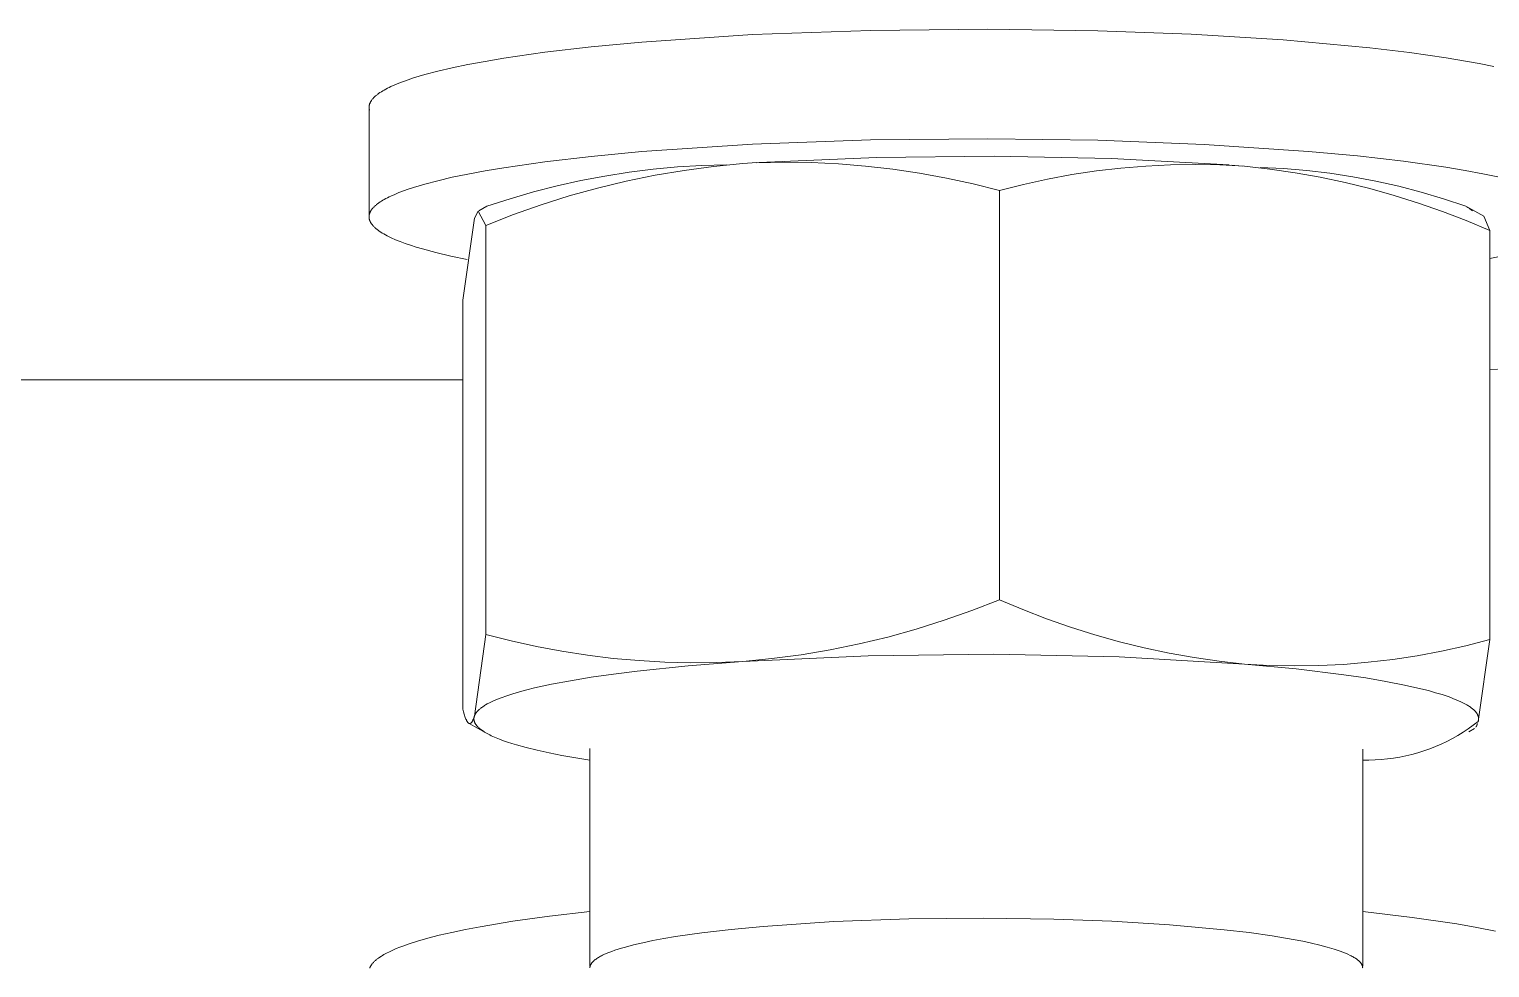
# Model space of a CAD drawing. Header units: millimetres. Extents: x -67 to 4862, y -244 to 3199.
# Drawn here: x 293.46 to 309.33, y 2667.24 to 2677.45 of the extents above; entities that cross this region are included whole.
import ezdxf

# ---------------------------------------------------------------- set-up
doc = ezdxf.new("R2010")
doc.units = ezdxf.units.MM
doc.layers.add('ZANO_R', color=7, linetype='Continuous', lineweight=0)

msp = doc.modelspace()

# ---------------------------------------------------------------- linework, layer by layer
at = {"layer": 'ZANO_R'}
for p, q in [((300.116, 2677.306), (301.322, 2677.387)), ((301.322, 2677.387), (302.602, 2677.434)), ((302.602, 2677.434), (303.877, 2677.446)), ((303.877, 2677.446), (305.075, 2677.429)), ((305.075, 2677.429), (306.087, 2677.392)), ((306.087, 2677.392), (307.088, 2677.33)), ((299.064, 2677.195), (299.566, 2677.254)), ((299.566, 2677.254), (300.116, 2677.306)), ((307.088, 2677.33), (308.03, 2677.244)), ((308.03, 2677.244), (308.462, 2677.192)), ((298.056, 2677.026), (298.227, 2677.061)), ((298.227, 2677.061), (298.414, 2677.096)), ((298.414, 2677.096), (298.616, 2677.13)), ((298.616, 2677.13), (299.064, 2677.195)), ((308.462, 2677.192), (308.859, 2677.135)), ((308.859, 2677.135), (309.217, 2677.073)), ((309.217, 2677.073), (309.379, 2677.041)), ((297.579, 2676.897), (297.635, 2676.916)), ((297.635, 2676.916), (297.696, 2676.934)), ((297.696, 2676.934), (297.76, 2676.953)), ((297.76, 2676.953), (297.9, 2676.989)), ((297.9, 2676.989), (298.056, 2677.026)), ((297.242, 2676.736), (297.249, 2676.741)), ((297.249, 2676.741), (297.256, 2676.746)), ((297.256, 2676.746), (297.271, 2676.757)), ((297.271, 2676.757), (297.287, 2676.767)), ((297.287, 2676.767), (297.302, 2676.776)), ((297.302, 2676.776), (297.317, 2676.785)), ((297.317, 2676.785), (297.334, 2676.795)), ((297.334, 2676.795), (297.352, 2676.804)), ((297.352, 2676.804), (297.37, 2676.813)), ((297.37, 2676.813), (297.39, 2676.822)), ((297.39, 2676.822), (297.432, 2676.841)), ((297.432, 2676.841), (297.477, 2676.86)), ((297.477, 2676.86), (297.526, 2676.878)), ((297.526, 2676.878), (297.579, 2676.897)), ((297.153, 2676.61), (297.154, 2676.613)), ((297.153, 2676.608), (297.153, 2676.61)), ((297.153, 2676.605), (297.153, 2676.608)), ((297.153, 2676.602), (297.153, 2676.605)), ((297.153, 2676.599), (297.153, 2676.602)), ((297.153, 2676.596), (297.153, 2676.599)), ((297.153, 2675.423), (297.153, 2676.596)), ((297.157, 2676.567), (297.153, 2676.588)), ((297.154, 2676.616), (297.155, 2676.619)), ((297.154, 2676.613), (297.154, 2676.616)), ((297.155, 2676.621), (297.156, 2676.624)), ((297.155, 2676.619), (297.155, 2676.621)), ((297.156, 2676.624), (297.157, 2676.627)), ((297.157, 2676.627), (297.158, 2676.63)), ((297.158, 2676.632), (297.159, 2676.635)), ((297.158, 2676.63), (297.158, 2676.632)), ((297.159, 2676.635), (297.16, 2676.638)), ((297.16, 2676.638), (297.161, 2676.64)), ((297.161, 2676.64), (297.163, 2676.643)), ((297.163, 2676.643), (297.164, 2676.646)), ((297.164, 2676.646), (297.165, 2676.649)), ((297.165, 2676.649), (297.166, 2676.651)), ((297.166, 2676.651), (297.168, 2676.654)), ((297.168, 2676.654), (297.169, 2676.657)), ((297.169, 2676.657), (297.171, 2676.659)), ((297.171, 2676.659), (297.172, 2676.662)), ((297.172, 2676.662), (297.174, 2676.665)), ((297.174, 2676.665), (297.176, 2676.668)), ((297.176, 2676.668), (297.179, 2676.673)), ((297.179, 2676.673), (297.183, 2676.678)), ((297.183, 2676.678), (297.187, 2676.684)), ((297.187, 2676.684), (297.192, 2676.689)), ((297.192, 2676.689), (297.196, 2676.694)), ((297.196, 2676.694), (297.201, 2676.7)), ((297.201, 2676.7), (297.206, 2676.705)), ((297.206, 2676.705), (297.212, 2676.71)), ((297.212, 2676.71), (297.217, 2676.715)), ((297.217, 2676.715), (297.223, 2676.721)), ((297.223, 2676.721), (297.229, 2676.726)), ((297.229, 2676.726), (297.236, 2676.731)), ((297.236, 2676.731), (297.242, 2676.736)), ((299.566, 2676.064), (300.116, 2676.116)), ((300.116, 2676.116), (301.322, 2676.197)), ((301.322, 2676.197), (302.602, 2676.244)), ((302.602, 2676.244), (303.877, 2676.256)), ((303.877, 2676.256), (305.075, 2676.239)), ((305.075, 2676.239), (306.23, 2676.194)), ((306.23, 2676.194), (307.363, 2676.118)), ((307.363, 2676.118), (307.897, 2676.068)), ((298.616, 2675.94), (299.064, 2676.005)), ((299.064, 2676.005), (299.566, 2676.064)), ((300.506, 2675.949), (300.241, 2675.924)), ((300.77, 2675.965), (300.506, 2675.949)), ((300.578, 2675.911), (300.895, 2675.954)), ((301.035, 2675.973), (300.77, 2675.965)), ((300.895, 2675.954), (301.214, 2675.986)), ((301.366, 2675.996), (301.214, 2675.986)), ((301.367, 2675.994), (301.663, 2676)), ((302.668, 2676.052), (301.391, 2675.997)), ((301.663, 2676), (301.959, 2675.996)), ((301.959, 2675.996), (302.254, 2675.982)), ((302.254, 2675.982), (302.55, 2675.958)), ((302.55, 2675.958), (302.844, 2675.924)), ((303.946, 2676.066), (302.668, 2676.052)), ((305.224, 2676.039), (303.946, 2676.066)), ((306.501, 2675.971), (305.224, 2676.039)), ((305.325, 2675.937), (305.594, 2675.959)), ((305.594, 2675.959), (305.862, 2675.973)), ((305.862, 2675.973), (306.131, 2675.977)), ((306.131, 2675.977), (306.4, 2675.972)), ((306.4, 2675.972), (306.669, 2675.958)), ((306.647, 2675.959), (306.523, 2675.969)), ((306.669, 2675.958), (306.944, 2675.926)), ((307.897, 2676.068), (308.398, 2676.01)), ((308.398, 2676.01), (308.855, 2675.946)), ((297.76, 2675.763), (297.9, 2675.799)), ((297.9, 2675.799), (298.056, 2675.836)), ((298.056, 2675.836), (298.227, 2675.871)), ((298.227, 2675.871), (298.414, 2675.906)), ((298.414, 2675.906), (298.616, 2675.94)), ((299.456, 2675.8), (299.197, 2675.743)), ((299.716, 2675.85), (299.456, 2675.8)), ((299.637, 2675.718), (299.948, 2675.793)), ((299.978, 2675.891), (299.716, 2675.85)), ((299.948, 2675.793), (300.262, 2675.858)), ((300.241, 2675.924), (299.978, 2675.891)), ((300.262, 2675.858), (300.578, 2675.911)), ((302.844, 2675.924), (303.137, 2675.88)), ((303.137, 2675.88), (303.428, 2675.827)), ((303.428, 2675.827), (303.717, 2675.764)), ((304.265, 2675.758), (304.528, 2675.816)), ((304.528, 2675.816), (304.792, 2675.865)), ((304.792, 2675.865), (305.058, 2675.906)), ((305.058, 2675.906), (305.325, 2675.937)), ((307.092, 2675.931), (306.839, 2675.943)), ((306.944, 2675.926), (307.218, 2675.886)), ((307.345, 2675.91), (307.092, 2675.931)), ((307.218, 2675.886), (307.49, 2675.837)), ((307.597, 2675.881), (307.345, 2675.91)), ((307.49, 2675.837), (307.761, 2675.78)), ((307.847, 2675.842), (307.597, 2675.881)), ((308.097, 2675.795), (307.847, 2675.842)), ((308.344, 2675.74), (308.097, 2675.795)), ((308.855, 2675.946), (309.065, 2675.911)), ((309.065, 2675.911), (309.26, 2675.875)), ((309.26, 2675.875), (309.441, 2675.838)), ((297.37, 2675.623), (297.39, 2675.632)), ((297.39, 2675.632), (297.432, 2675.651)), ((297.432, 2675.651), (297.477, 2675.67)), ((297.477, 2675.67), (297.526, 2675.688)), ((297.526, 2675.688), (297.579, 2675.707)), ((297.579, 2675.707), (297.635, 2675.726)), ((297.635, 2675.726), (297.696, 2675.744)), ((297.696, 2675.744), (297.76, 2675.763)), ((298.94, 2675.677), (298.685, 2675.603)), ((299.197, 2675.743), (298.94, 2675.677)), ((299.023, 2675.537), (299.328, 2675.633)), ((299.328, 2675.633), (299.637, 2675.718)), ((303.717, 2675.764), (304.004, 2675.691)), ((304.004, 2675.691), (304.265, 2675.758)), ((304.004, 2675.691), (304.004, 2671.244)), ((307.761, 2675.78), (308.03, 2675.714)), ((308.03, 2675.714), (308.296, 2675.639)), ((308.296, 2675.639), (308.56, 2675.556)), ((308.589, 2675.675), (308.344, 2675.74)), ((308.832, 2675.602), (308.589, 2675.675)), ((297.17, 2675.468), (297.173, 2675.473)), ((297.173, 2675.473), (297.176, 2675.478)), ((297.176, 2675.478), (297.179, 2675.483)), ((297.179, 2675.483), (297.183, 2675.488)), ((297.183, 2675.488), (297.186, 2675.492)), ((297.186, 2675.492), (297.19, 2675.497)), ((297.19, 2675.497), (297.194, 2675.502)), ((297.194, 2675.502), (297.199, 2675.507)), ((297.199, 2675.507), (297.203, 2675.512)), ((297.203, 2675.512), (297.208, 2675.516)), ((297.208, 2675.516), (297.213, 2675.521)), ((297.213, 2675.521), (297.218, 2675.526)), ((297.218, 2675.526), (297.223, 2675.531)), ((297.223, 2675.531), (297.229, 2675.535)), ((297.229, 2675.535), (297.234, 2675.54)), ((297.234, 2675.54), (297.246, 2675.549)), ((297.246, 2675.549), (297.259, 2675.558)), ((297.259, 2675.558), (297.272, 2675.568)), ((297.272, 2675.568), (297.287, 2675.577)), ((297.287, 2675.577), (297.302, 2675.586)), ((297.302, 2675.586), (297.317, 2675.595)), ((297.317, 2675.595), (297.334, 2675.605)), ((297.334, 2675.605), (297.352, 2675.614)), ((297.352, 2675.614), (297.37, 2675.623)), ((298.344, 2675.472), (298.433, 2675.521)), ((298.685, 2675.603), (298.433, 2675.521)), ((298.721, 2675.43), (299.023, 2675.537)), ((308.56, 2675.556), (308.821, 2675.465)), ((309.073, 2675.521), (308.832, 2675.602)), ((309.073, 2675.521), (309.268, 2675.412)), ((309.097, 2675.507), (309.084, 2675.515)), ((309.109, 2675.499), (309.097, 2675.507)), ((309.121, 2675.491), (309.109, 2675.499)), ((309.133, 2675.482), (309.121, 2675.491)), ((309.145, 2675.473), (309.133, 2675.482)), ((297.153, 2675.419), (297.154, 2675.421)), ((297.153, 2675.416), (297.153, 2675.419)), ((297.153, 2675.414), (297.153, 2675.416)), ((297.153, 2675.411), (297.153, 2675.414)), ((297.153, 2675.409), (297.153, 2675.411)), ((297.153, 2675.406), (297.153, 2675.409)), ((297.153, 2675.404), (297.153, 2675.406)), ((297.153, 2675.401), (297.153, 2675.404)), ((297.153, 2675.399), (297.153, 2675.401)), ((297.153, 2675.396), (297.153, 2675.399)), ((297.153, 2675.394), (297.153, 2675.396)), ((297.154, 2675.391), (297.153, 2675.394)), ((297.154, 2675.426), (297.155, 2675.429)), ((297.154, 2675.424), (297.154, 2675.426)), ((297.154, 2675.421), (297.154, 2675.424)), ((297.154, 2675.389), (297.154, 2675.391)), ((297.154, 2675.386), (297.154, 2675.389)), ((297.155, 2675.384), (297.154, 2675.386)), ((297.155, 2675.431), (297.156, 2675.434)), ((297.155, 2675.429), (297.155, 2675.431)), ((297.155, 2675.381), (297.155, 2675.384)), ((297.156, 2675.379), (297.155, 2675.381)), ((297.156, 2675.434), (297.157, 2675.436)), ((297.157, 2675.376), (297.156, 2675.379)), ((297.157, 2675.439), (297.158, 2675.441)), ((297.157, 2675.436), (297.157, 2675.439)), ((297.157, 2675.374), (297.157, 2675.376)), ((297.158, 2675.371), (297.157, 2675.374)), ((297.158, 2675.441), (297.159, 2675.444)), ((297.159, 2675.369), (297.158, 2675.371)), ((297.159, 2675.444), (297.16, 2675.446)), ((297.16, 2675.366), (297.159, 2675.369)), ((297.16, 2675.446), (297.161, 2675.449)), ((297.161, 2675.364), (297.16, 2675.366)), ((297.161, 2675.449), (297.162, 2675.451)), ((297.162, 2675.361), (297.161, 2675.364)), ((297.162, 2675.451), (297.163, 2675.454)), ((297.163, 2675.359), (297.162, 2675.361)), ((297.163, 2675.454), (297.164, 2675.456)), ((297.164, 2675.356), (297.163, 2675.359)), ((297.164, 2675.456), (297.165, 2675.458)), ((297.165, 2675.353), (297.164, 2675.356)), ((297.165, 2675.458), (297.166, 2675.461)), ((297.167, 2675.351), (297.165, 2675.353)), ((297.166, 2675.461), (297.167, 2675.463)), ((297.167, 2675.463), (297.17, 2675.468)), ((297.168, 2675.348), (297.167, 2675.351)), ((297.169, 2675.346), (297.168, 2675.348)), ((297.171, 2675.343), (297.169, 2675.346)), ((297.174, 2675.338), (297.171, 2675.343)), ((297.177, 2675.333), (297.174, 2675.338)), ((297.181, 2675.328), (297.177, 2675.333)), ((297.185, 2675.323), (297.181, 2675.328)), ((297.189, 2675.318), (297.185, 2675.323)), ((297.193, 2675.313), (297.189, 2675.318)), ((297.197, 2675.308), (297.193, 2675.313)), ((298.171, 2674.502), (298.297, 2675.391)), ((298.297, 2675.391), (298.337, 2675.468)), ((298.338, 2675.468), (298.423, 2675.313)), ((298.423, 2675.313), (298.721, 2675.43)), ((298.423, 2670.866), (298.423, 2675.313)), ((308.821, 2675.465), (309.079, 2675.365)), ((309.079, 2675.365), (309.334, 2675.257)), ((309.334, 2675.257), (309.268, 2675.412)), ((297.202, 2675.302), (297.197, 2675.308)), ((297.207, 2675.297), (297.202, 2675.302)), ((297.213, 2675.292), (297.207, 2675.297)), ((297.218, 2675.287), (297.213, 2675.292)), ((297.224, 2675.282), (297.218, 2675.287)), ((297.23, 2675.277), (297.224, 2675.282)), ((297.236, 2675.272), (297.23, 2675.277)), ((297.243, 2675.266), (297.236, 2675.272)), ((297.25, 2675.261), (297.243, 2675.266)), ((297.264, 2675.251), (297.25, 2675.261)), ((297.279, 2675.241), (297.264, 2675.251)), ((297.296, 2675.23), (297.279, 2675.241)), ((297.313, 2675.22), (297.296, 2675.23)), ((297.332, 2675.21), (297.313, 2675.22)), ((297.351, 2675.199), (297.332, 2675.21)), ((297.372, 2675.189), (297.351, 2675.199)), ((297.393, 2675.179), (297.372, 2675.189)), ((297.44, 2675.158), (297.393, 2675.179)), ((297.49, 2675.138), (297.44, 2675.158)), ((309.334, 2670.81), (309.334, 2675.257)), ((297.545, 2675.118), (297.49, 2675.138)), ((297.604, 2675.098), (297.545, 2675.118)), ((297.666, 2675.078), (297.604, 2675.098)), ((297.733, 2675.058), (297.666, 2675.078)), ((297.88, 2675.019), (297.733, 2675.058)), ((298.041, 2674.98), (297.88, 2675.019)), ((298.219, 2674.943), (298.041, 2674.98)), ((309.494, 2674.987), (309.334, 2674.953)), ((298.171, 2670.055), (298.171, 2674.502)), ((310.495, 2673.799), (309.334, 2673.746)), ((298.171, 2673.633), (283.753, 2673.633)), ((304.004, 2671.244), (303.706, 2671.127)), ((304.004, 2671.244), (304.259, 2671.136)), ((303.706, 2671.127), (303.404, 2671.02)), ((304.259, 2671.136), (304.517, 2671.036)), ((304.517, 2671.036), (304.778, 2670.944)), ((303.099, 2670.924), (302.79, 2670.838)), ((303.404, 2671.02), (303.099, 2670.924)), ((304.778, 2670.944), (305.042, 2670.861)), ((298.423, 2670.866), (298.297, 2669.977)), ((298.696, 2670.796), (298.423, 2670.866)), ((298.971, 2670.735), (298.696, 2670.796)), ((299.248, 2670.683), (298.971, 2670.735)), ((302.479, 2670.763), (302.165, 2670.699)), ((302.79, 2670.838), (302.479, 2670.763)), ((305.042, 2670.861), (305.309, 2670.787)), ((305.309, 2670.787), (305.577, 2670.72)), ((305.577, 2670.72), (305.848, 2670.663)), ((308.811, 2670.684), (309.073, 2670.743)), ((309.073, 2670.743), (309.334, 2670.81)), ((309.208, 2669.92), (309.334, 2670.81)), ((299.526, 2670.64), (299.248, 2670.683)), ((299.806, 2670.606), (299.526, 2670.64)), ((300.087, 2670.581), (299.806, 2670.606)), ((300.368, 2670.565), (300.087, 2670.581)), ((300.65, 2670.558), (300.368, 2670.565)), ((301.214, 2670.571), (300.622, 2670.525)), ((300.932, 2670.56), (300.65, 2670.558)), ((301.214, 2670.571), (300.932, 2670.56)), ((302.577, 2670.635), (301.214, 2670.571)), ((301.532, 2670.603), (301.214, 2670.571)), ((301.85, 2670.646), (301.532, 2670.603)), ((302.165, 2670.699), (301.85, 2670.646)), ((303.942, 2670.651), (302.577, 2670.635)), ((305.306, 2670.621), (303.942, 2670.651)), ((306.669, 2670.543), (305.306, 2670.621)), ((305.848, 2670.663), (306.12, 2670.614)), ((306.12, 2670.614), (306.394, 2670.574)), ((306.394, 2670.574), (306.669, 2670.543)), ((307.745, 2670.541), (308.013, 2670.564)), ((308.013, 2670.564), (308.28, 2670.595)), ((308.28, 2670.595), (308.546, 2670.635)), ((308.546, 2670.635), (308.811, 2670.684)), ((299.567, 2670.4), (299.342, 2670.363)), ((299.809, 2670.435), (299.567, 2670.4)), ((300.067, 2670.467), (299.809, 2670.435)), ((300.622, 2670.525), (300.067, 2670.467)), ((307.23, 2670.491), (306.669, 2670.543)), ((306.669, 2670.543), (306.938, 2670.529)), ((306.938, 2670.529), (307.207, 2670.524)), ((307.207, 2670.524), (307.476, 2670.528)), ((307.748, 2670.428), (307.23, 2670.491)), ((307.476, 2670.528), (307.745, 2670.541)), ((307.985, 2670.393), (307.748, 2670.428)), ((308.204, 2670.356), (307.985, 2670.393)), ((298.789, 2670.242), (298.716, 2670.22)), ((298.868, 2670.263), (298.789, 2670.242)), ((298.952, 2670.284), (298.868, 2670.263)), ((299.137, 2670.324), (298.952, 2670.284)), ((299.342, 2670.363), (299.137, 2670.324)), ((308.406, 2670.316), (308.204, 2670.356)), ((308.586, 2670.276), (308.406, 2670.316)), ((308.669, 2670.255), (308.586, 2670.276)), ((308.745, 2670.233), (308.669, 2670.255)), ((308.816, 2670.212), (308.745, 2670.233)), ((298.384, 2670.077), (298.376, 2670.071)), ((298.392, 2670.082), (298.384, 2670.077)), ((298.401, 2670.088), (298.392, 2670.082)), ((298.409, 2670.093), (298.401, 2670.088)), ((298.419, 2670.099), (298.409, 2670.093)), ((298.438, 2670.11), (298.419, 2670.099)), ((298.46, 2670.121), (298.438, 2670.11)), ((298.482, 2670.132), (298.46, 2670.121)), ((298.506, 2670.143), (298.482, 2670.132)), ((298.532, 2670.154), (298.506, 2670.143)), ((298.559, 2670.166), (298.532, 2670.154)), ((298.587, 2670.177), (298.559, 2670.166)), ((298.649, 2670.198), (298.587, 2670.177)), ((298.716, 2670.22), (298.649, 2670.198)), ((308.882, 2670.19), (308.816, 2670.212)), ((308.912, 2670.179), (308.882, 2670.19)), ((308.941, 2670.167), (308.912, 2670.179)), ((308.969, 2670.156), (308.941, 2670.167)), ((308.995, 2670.145), (308.969, 2670.156)), ((309.019, 2670.134), (308.995, 2670.145)), ((309.042, 2670.123), (309.019, 2670.134)), ((309.064, 2670.111), (309.042, 2670.123)), ((309.084, 2670.1), (309.064, 2670.111)), ((309.094, 2670.095), (309.084, 2670.1)), ((309.103, 2670.089), (309.094, 2670.095)), ((309.112, 2670.083), (309.103, 2670.089)), ((309.12, 2670.078), (309.112, 2670.083)), ((309.128, 2670.072), (309.12, 2670.078)), ((298.179, 2670.025), (298.171, 2670.055)), ((298.187, 2669.999), (298.179, 2670.025)), ((298.19, 2669.987), (298.187, 2669.999)), ((298.194, 2669.975), (298.19, 2669.987)), ((298.198, 2669.964), (298.194, 2669.975)), ((298.202, 2669.954), (298.198, 2669.964)), ((298.206, 2669.945), (298.202, 2669.954)), ((298.21, 2669.936), (298.206, 2669.945)), ((298.212, 2669.932), (298.21, 2669.936)), ((298.214, 2669.928), (298.212, 2669.932)), ((298.216, 2669.925), (298.214, 2669.928)), ((298.218, 2669.921), (298.216, 2669.925)), ((298.22, 2669.918), (298.218, 2669.921)), ((298.222, 2669.915), (298.22, 2669.918)), ((298.222, 2669.914), (298.222, 2669.915)), ((298.223, 2669.913), (298.222, 2669.914)), ((298.271, 2669.914), (298.27, 2669.913)), ((298.272, 2669.916), (298.271, 2669.914)), ((298.274, 2669.921), (298.272, 2669.917)), ((298.272, 2669.917), (298.272, 2669.916)), ((298.276, 2669.924), (298.274, 2669.921)), ((298.278, 2669.928), (298.276, 2669.924)), ((298.28, 2669.932), (298.278, 2669.928)), ((298.282, 2669.936), (298.28, 2669.932)), ((298.284, 2669.94), (298.282, 2669.936)), ((298.288, 2669.95), (298.284, 2669.94)), ((298.292, 2669.96), (298.288, 2669.95)), ((298.295, 2669.972), (298.292, 2669.96)), ((298.294, 2669.963), (298.293, 2669.961)), ((298.293, 2669.961), (298.293, 2669.959)), ((298.293, 2669.959), (298.293, 2669.957)), ((298.293, 2669.957), (298.293, 2669.956)), ((298.293, 2669.956), (298.293, 2669.954)), ((298.293, 2669.954), (298.293, 2669.952)), ((298.293, 2669.952), (298.293, 2669.95)), ((298.293, 2669.95), (298.293, 2669.948)), ((298.293, 2669.948), (298.293, 2669.946)), ((298.293, 2669.946), (298.293, 2669.944)), ((298.293, 2669.944), (298.293, 2669.942)), ((298.293, 2669.942), (298.293, 2669.94)), ((298.293, 2669.94), (298.293, 2669.938)), ((298.293, 2669.938), (298.293, 2669.936)), ((298.293, 2669.936), (298.294, 2669.934)), ((298.295, 2669.969), (298.294, 2669.967)), ((298.294, 2669.967), (298.294, 2669.965)), ((298.294, 2669.965), (298.294, 2669.963)), ((298.294, 2669.934), (298.294, 2669.932)), ((298.294, 2669.932), (298.294, 2669.93)), ((298.294, 2669.93), (298.295, 2669.928)), ((298.296, 2669.973), (298.295, 2669.971)), ((298.295, 2669.971), (298.295, 2669.969)), ((298.295, 2669.928), (298.295, 2669.926)), ((298.295, 2669.926), (298.296, 2669.925)), ((298.297, 2669.977), (298.296, 2669.975)), ((298.296, 2669.975), (298.296, 2669.973)), ((298.296, 2669.925), (298.296, 2669.923)), ((298.296, 2669.923), (298.297, 2669.921)), ((298.298, 2669.979), (298.297, 2669.977)), ((298.297, 2669.921), (298.298, 2669.919)), ((298.299, 2669.982), (298.298, 2669.979)), ((298.298, 2669.919), (298.298, 2669.917)), ((298.298, 2669.917), (298.299, 2669.915)), ((298.3, 2669.985), (298.299, 2669.982)), ((298.299, 2669.915), (298.3, 2669.913)), ((298.301, 2669.988), (298.3, 2669.985)), ((298.302, 2669.99), (298.301, 2669.988)), ((298.304, 2669.993), (298.302, 2669.99)), ((298.305, 2669.996), (298.304, 2669.993)), ((298.306, 2669.999), (298.305, 2669.996)), ((298.308, 2670.001), (298.306, 2669.999)), ((298.31, 2670.004), (298.308, 2670.001)), ((298.311, 2670.007), (298.31, 2670.004)), ((298.313, 2670.01), (298.311, 2670.007)), ((298.315, 2670.012), (298.313, 2670.01)), ((298.317, 2670.015), (298.315, 2670.012)), ((298.319, 2670.018), (298.317, 2670.015)), ((298.321, 2670.021), (298.319, 2670.018)), ((298.324, 2670.024), (298.321, 2670.021)), ((298.326, 2670.026), (298.324, 2670.024)), ((298.331, 2670.032), (298.326, 2670.026)), ((298.336, 2670.037), (298.331, 2670.032)), ((298.342, 2670.043), (298.336, 2670.037)), ((298.348, 2670.049), (298.342, 2670.043)), ((298.355, 2670.054), (298.348, 2670.049)), ((298.361, 2670.06), (298.355, 2670.054)), ((298.368, 2670.065), (298.361, 2670.06)), ((298.376, 2670.071), (298.368, 2670.065)), ((309.136, 2670.066), (309.128, 2670.072)), ((309.143, 2670.061), (309.136, 2670.066)), ((309.15, 2670.055), (309.143, 2670.061)), ((309.156, 2670.049), (309.15, 2670.055)), ((309.155, 2669.879), (309.208, 2669.92)), ((309.163, 2670.044), (309.156, 2670.049)), ((309.168, 2670.038), (309.163, 2670.044)), ((309.174, 2670.032), (309.168, 2670.038)), ((309.176, 2670.029), (309.174, 2670.032)), ((309.179, 2670.027), (309.176, 2670.029)), ((309.181, 2670.024), (309.179, 2670.027)), ((309.184, 2670.021), (309.181, 2670.024)), ((309.186, 2670.018), (309.184, 2670.021)), ((309.188, 2670.015), (309.186, 2670.018)), ((309.19, 2670.012), (309.188, 2670.015)), ((309.192, 2670.01), (309.19, 2670.012)), ((309.194, 2670.007), (309.192, 2670.01)), ((309.196, 2670.004), (309.194, 2670.007)), ((309.197, 2670.001), (309.196, 2670.004)), ((309.199, 2669.998), (309.197, 2670.001)), ((309.2, 2669.996), (309.199, 2669.998)), ((309.202, 2669.993), (309.2, 2669.996)), ((309.203, 2669.99), (309.202, 2669.993)), ((309.204, 2669.987), (309.203, 2669.99)), ((309.205, 2669.984), (309.204, 2669.987)), ((309.207, 2669.982), (309.205, 2669.984)), ((309.208, 2669.979), (309.207, 2669.982)), ((309.208, 2669.976), (309.208, 2669.979)), ((309.209, 2669.973), (309.208, 2669.976)), ((309.208, 2669.92), (309.209, 2669.923)), ((309.21, 2669.97), (309.209, 2669.973)), ((309.209, 2669.923), (309.21, 2669.926)), ((309.211, 2669.968), (309.21, 2669.97)), ((309.21, 2669.929), (309.211, 2669.931)), ((309.21, 2669.926), (309.21, 2669.929)), ((309.211, 2669.965), (309.211, 2669.968)), ((309.212, 2669.962), (309.211, 2669.965)), ((309.211, 2669.934), (309.212, 2669.937)), ((309.211, 2669.931), (309.211, 2669.934)), ((309.212, 2669.959), (309.212, 2669.962)), ((309.212, 2669.956), (309.212, 2669.959)), ((309.212, 2669.954), (309.212, 2669.956)), ((309.213, 2669.951), (309.212, 2669.954)), ((309.212, 2669.943), (309.213, 2669.945)), ((309.212, 2669.94), (309.212, 2669.943)), ((309.212, 2669.937), (309.212, 2669.94)), ((309.213, 2669.948), (309.213, 2669.951)), ((309.213, 2669.945), (309.213, 2669.948)), ((298.224, 2669.911), (298.223, 2669.913)), ((298.225, 2669.91), (298.224, 2669.911)), ((298.226, 2669.909), (298.225, 2669.91)), ((298.227, 2669.908), (298.226, 2669.909)), ((298.228, 2669.907), (298.227, 2669.908)), ((298.229, 2669.906), (298.228, 2669.907)), ((298.23, 2669.905), (298.229, 2669.906)), ((298.231, 2669.904), (298.23, 2669.905)), ((298.232, 2669.903), (298.231, 2669.904)), ((298.233, 2669.902), (298.232, 2669.903)), ((298.234, 2669.902), (298.233, 2669.902)), ((298.234, 2669.901), (298.234, 2669.902)), ((298.235, 2669.901), (298.234, 2669.901)), ((298.236, 2669.9), (298.235, 2669.901)), ((298.235, 2669.901), (298.235, 2669.901)), ((298.237, 2669.9), (298.236, 2669.9)), ((298.236, 2669.9), (298.236, 2669.9)), ((298.237, 2669.899), (298.237, 2669.9)), ((298.238, 2669.899), (298.237, 2669.899)), ((298.239, 2669.899), (298.238, 2669.899)), ((298.238, 2669.899), (298.238, 2669.899)), ((298.239, 2669.898), (298.239, 2669.899)), ((298.24, 2669.898), (298.239, 2669.898)), ((298.241, 2669.898), (298.24, 2669.898)), ((298.24, 2669.898), (298.24, 2669.898)), ((298.242, 2669.897), (298.241, 2669.898)), ((298.241, 2669.898), (298.241, 2669.898)), ((298.421, 2669.797), (298.241, 2669.897)), ((298.243, 2669.897), (298.242, 2669.897)), ((298.242, 2669.897), (298.242, 2669.897)), ((298.244, 2669.897), (298.243, 2669.897)), ((298.243, 2669.897), (298.243, 2669.897)), ((298.245, 2669.897), (298.244, 2669.897)), ((298.244, 2669.897), (298.244, 2669.897)), ((298.246, 2669.897), (298.245, 2669.897)), ((298.245, 2669.897), (298.245, 2669.897)), ((298.247, 2669.897), (298.246, 2669.897)), ((298.246, 2669.897), (298.246, 2669.897)), ((298.248, 2669.897), (298.247, 2669.897)), ((298.247, 2669.897), (298.247, 2669.897)), ((298.249, 2669.897), (298.248, 2669.897)), ((298.248, 2669.897), (298.248, 2669.897)), ((298.25, 2669.897), (298.249, 2669.897)), ((298.249, 2669.897), (298.249, 2669.897)), ((298.251, 2669.897), (298.25, 2669.897)), ((298.25, 2669.897), (298.25, 2669.897)), ((298.252, 2669.897), (298.251, 2669.897)), ((298.251, 2669.897), (298.251, 2669.897)), ((298.253, 2669.898), (298.252, 2669.898)), ((298.252, 2669.898), (298.252, 2669.897)), ((298.254, 2669.898), (298.253, 2669.898)), ((298.253, 2669.898), (298.253, 2669.898)), ((298.253, 2669.898), (298.253, 2669.898)), ((298.255, 2669.899), (298.254, 2669.899)), ((298.254, 2669.899), (298.254, 2669.898)), ((298.256, 2669.899), (298.255, 2669.899)), ((298.255, 2669.899), (298.255, 2669.899)), ((298.257, 2669.9), (298.256, 2669.9)), ((298.256, 2669.9), (298.256, 2669.899)), ((298.258, 2669.901), (298.257, 2669.9)), ((298.257, 2669.9), (298.257, 2669.9)), ((298.259, 2669.901), (298.258, 2669.901)), ((298.258, 2669.901), (298.258, 2669.901)), ((298.26, 2669.902), (298.259, 2669.902)), ((298.259, 2669.902), (298.259, 2669.901)), ((298.261, 2669.903), (298.26, 2669.902)), ((298.26, 2669.902), (298.26, 2669.902)), ((298.262, 2669.904), (298.261, 2669.903)), ((298.263, 2669.905), (298.262, 2669.904)), ((298.264, 2669.906), (298.263, 2669.905)), ((298.265, 2669.907), (298.264, 2669.906)), ((298.266, 2669.908), (298.265, 2669.907)), ((298.267, 2669.909), (298.266, 2669.908)), ((298.268, 2669.91), (298.267, 2669.909)), ((298.269, 2669.912), (298.268, 2669.91)), ((298.27, 2669.913), (298.269, 2669.912)), ((298.3, 2669.913), (298.3, 2669.911)), ((298.3, 2669.911), (298.301, 2669.909)), ((298.301, 2669.909), (298.302, 2669.907)), ((298.302, 2669.907), (298.303, 2669.905)), ((298.303, 2669.905), (298.304, 2669.903)), ((298.304, 2669.903), (298.306, 2669.899)), ((298.306, 2669.899), (298.308, 2669.895)), ((298.308, 2669.895), (298.311, 2669.891)), ((298.311, 2669.891), (298.313, 2669.887)), ((298.313, 2669.887), (298.316, 2669.883)), ((298.316, 2669.883), (298.319, 2669.88)), ((298.319, 2669.88), (298.322, 2669.876)), ((298.322, 2669.876), (298.325, 2669.872)), ((298.325, 2669.872), (298.329, 2669.868)), ((298.329, 2669.868), (298.332, 2669.864)), ((298.332, 2669.864), (298.336, 2669.86)), ((298.336, 2669.86), (298.34, 2669.856)), ((298.34, 2669.856), (298.344, 2669.852)), ((298.344, 2669.852), (298.349, 2669.848)), ((298.349, 2669.848), (298.353, 2669.844)), ((298.353, 2669.844), (298.358, 2669.84)), ((298.358, 2669.84), (298.363, 2669.836)), ((298.363, 2669.836), (298.373, 2669.828)), ((298.373, 2669.828), (298.384, 2669.82)), ((298.384, 2669.82), (298.396, 2669.813)), ((298.396, 2669.813), (298.408, 2669.805)), ((298.408, 2669.805), (298.421, 2669.797)), ((298.421, 2669.797), (298.435, 2669.789)), ((298.435, 2669.789), (298.45, 2669.781)), ((298.45, 2669.781), (298.465, 2669.773)), ((298.465, 2669.773), (298.481, 2669.765)), ((298.481, 2669.765), (298.498, 2669.758)), ((298.498, 2669.758), (298.533, 2669.742)), ((308.927, 2669.734), (308.986, 2669.768)), ((308.986, 2669.768), (309.043, 2669.803)), ((309.043, 2669.803), (309.1, 2669.84)), ((309.1, 2669.84), (309.155, 2669.879)), ((309.167, 2669.843), (309.105, 2669.808)), ((309.182, 2669.859), (309.185, 2669.864)), ((309.185, 2669.864), (309.188, 2669.869)), ((309.188, 2669.869), (309.191, 2669.874)), ((309.191, 2669.874), (309.193, 2669.88)), ((309.193, 2669.88), (309.196, 2669.885)), ((309.196, 2669.885), (309.198, 2669.891)), ((309.198, 2669.891), (309.2, 2669.897)), ((298.533, 2669.742), (298.572, 2669.727)), ((298.572, 2669.727), (298.613, 2669.711)), ((298.613, 2669.711), (298.657, 2669.696)), ((298.657, 2669.696), (298.704, 2669.681)), ((298.704, 2669.681), (298.754, 2669.666)), ((298.754, 2669.666), (298.862, 2669.636)), ((298.862, 2669.636), (298.98, 2669.607)), ((298.98, 2669.607), (299.109, 2669.579)), ((299.553, 2667.264), (299.553, 2669.625)), ((307.953, 2669.618), (307.953, 2667.258)), ((308.553, 2669.579), (308.617, 2669.6)), ((308.617, 2669.6), (308.681, 2669.622)), ((308.681, 2669.622), (308.744, 2669.647)), ((308.744, 2669.647), (308.806, 2669.674)), ((308.806, 2669.674), (308.867, 2669.703)), ((308.867, 2669.703), (308.927, 2669.734)), ((299.109, 2669.579), (299.248, 2669.551)), ((299.248, 2669.551), (299.553, 2669.499)), ((307.953, 2669.499), (308.02, 2669.499)), ((308.02, 2669.499), (308.088, 2669.501)), ((308.088, 2669.501), (308.155, 2669.505)), ((308.155, 2669.505), (308.222, 2669.512)), ((308.222, 2669.512), (308.289, 2669.521)), ((308.289, 2669.521), (308.356, 2669.532)), ((308.356, 2669.532), (308.422, 2669.545)), ((308.422, 2669.545), (308.488, 2669.561)), ((308.488, 2669.561), (308.553, 2669.579)), ((299.113, 2667.803), (299.553, 2667.854)), ((307.953, 2667.854), (308.491, 2667.79)), ((298.36, 2667.688), (298.715, 2667.748)), ((298.715, 2667.748), (299.113, 2667.803)), ((301.089, 2667.659), (301.438, 2667.692)), ((301.438, 2667.692), (302.206, 2667.744)), ((302.206, 2667.744), (303.021, 2667.773)), ((303.021, 2667.773), (303.832, 2667.782)), ((303.832, 2667.782), (304.594, 2667.771)), ((304.594, 2667.771), (305.227, 2667.747)), ((305.227, 2667.747), (305.854, 2667.709)), ((305.854, 2667.709), (306.446, 2667.656)), ((308.491, 2667.79), (308.975, 2667.718)), ((308.975, 2667.718), (309.194, 2667.679)), ((297.678, 2667.531), (297.791, 2667.563)), ((297.791, 2667.563), (297.915, 2667.595)), ((297.915, 2667.595), (298.052, 2667.627)), ((298.052, 2667.627), (298.2, 2667.658)), ((298.2, 2667.658), (298.36, 2667.688)), ((300.127, 2667.514), (300.237, 2667.537)), ((300.237, 2667.537), (300.356, 2667.559)), ((300.356, 2667.559), (300.484, 2667.581)), ((300.484, 2667.581), (300.769, 2667.622)), ((300.769, 2667.622), (301.089, 2667.659)), ((306.446, 2667.656), (306.718, 2667.624)), ((306.718, 2667.624), (306.97, 2667.589)), ((306.97, 2667.589), (307.197, 2667.55)), ((307.197, 2667.55), (307.301, 2667.53)), ((309.194, 2667.679), (309.396, 2667.639)), ((297.287, 2667.369), (297.3, 2667.377)), ((297.3, 2667.377), (297.313, 2667.385)), ((297.313, 2667.385), (297.328, 2667.393)), ((297.328, 2667.393), (297.343, 2667.401)), ((297.343, 2667.401), (297.375, 2667.417)), ((297.375, 2667.417), (297.41, 2667.433)), ((297.41, 2667.433), (297.447, 2667.45)), ((297.447, 2667.45), (297.488, 2667.466)), ((297.488, 2667.466), (297.531, 2667.482)), ((297.531, 2667.482), (297.577, 2667.498)), ((297.577, 2667.498), (297.678, 2667.531)), ((299.679, 2667.373), (299.691, 2667.379)), ((299.691, 2667.379), (299.704, 2667.385)), ((299.704, 2667.385), (299.73, 2667.396)), ((299.73, 2667.396), (299.759, 2667.408)), ((299.759, 2667.408), (299.79, 2667.42)), ((299.79, 2667.42), (299.824, 2667.432)), ((299.824, 2667.432), (299.86, 2667.444)), ((299.86, 2667.444), (299.898, 2667.456)), ((299.898, 2667.456), (299.939, 2667.467)), ((299.939, 2667.467), (300.028, 2667.491)), ((300.028, 2667.491), (300.127, 2667.514)), ((307.301, 2667.53), (307.397, 2667.51)), ((307.397, 2667.51), (307.487, 2667.488)), ((307.487, 2667.488), (307.568, 2667.467)), ((307.568, 2667.467), (307.642, 2667.445)), ((307.642, 2667.445), (307.676, 2667.434)), ((307.676, 2667.434), (307.708, 2667.423)), ((307.708, 2667.423), (307.738, 2667.411)), ((307.738, 2667.411), (307.766, 2667.4)), ((307.766, 2667.4), (307.792, 2667.389)), ((307.792, 2667.389), (307.816, 2667.377)), ((307.816, 2667.377), (307.828, 2667.372)), ((297.16, 2667.239), (297.161, 2667.242)), ((297.161, 2667.242), (297.162, 2667.245)), ((297.162, 2667.245), (297.164, 2667.247)), ((297.164, 2667.247), (297.165, 2667.25)), ((297.165, 2667.25), (297.166, 2667.253)), ((297.166, 2667.253), (297.167, 2667.255)), ((297.167, 2667.255), (297.169, 2667.258)), ((297.169, 2667.258), (297.17, 2667.261)), ((297.17, 2667.261), (297.172, 2667.264)), ((297.172, 2667.264), (297.174, 2667.266)), ((297.174, 2667.266), (297.175, 2667.269)), ((297.175, 2667.269), (297.179, 2667.274)), ((297.179, 2667.274), (297.183, 2667.28)), ((297.183, 2667.28), (297.187, 2667.285)), ((297.187, 2667.285), (297.191, 2667.291)), ((297.191, 2667.291), (297.196, 2667.296)), ((297.196, 2667.296), (297.201, 2667.301)), ((297.201, 2667.301), (297.206, 2667.306)), ((297.206, 2667.306), (297.212, 2667.312)), ((297.212, 2667.312), (297.217, 2667.317)), ((297.217, 2667.317), (297.223, 2667.322)), ((297.223, 2667.322), (297.229, 2667.328)), ((297.229, 2667.328), (297.236, 2667.333)), ((297.236, 2667.333), (297.242, 2667.338)), ((297.242, 2667.338), (297.249, 2667.343)), ((297.249, 2667.343), (297.256, 2667.348)), ((297.256, 2667.348), (297.271, 2667.359)), ((297.271, 2667.359), (297.287, 2667.369)), ((299.553, 2667.251), (299.554, 2667.254)), ((299.553, 2667.248), (299.553, 2667.251)), ((299.553, 2667.245), (299.553, 2667.248)), ((299.553, 2667.241), (299.553, 2667.245)), ((299.554, 2667.254), (299.555, 2667.257)), ((299.555, 2667.261), (299.556, 2667.264)), ((299.555, 2667.257), (299.555, 2667.261)), ((299.556, 2667.264), (299.557, 2667.267)), ((299.557, 2667.267), (299.559, 2667.27)), ((299.559, 2667.27), (299.56, 2667.273)), ((299.56, 2667.273), (299.562, 2667.276)), ((299.562, 2667.276), (299.563, 2667.279)), ((299.563, 2667.279), (299.565, 2667.283)), ((299.565, 2667.283), (299.567, 2667.286)), ((299.567, 2667.286), (299.569, 2667.289)), ((299.569, 2667.289), (299.571, 2667.292)), ((299.571, 2667.292), (299.574, 2667.295)), ((299.574, 2667.295), (299.576, 2667.298)), ((299.576, 2667.298), (299.579, 2667.301)), ((299.579, 2667.301), (299.582, 2667.304)), ((299.582, 2667.304), (299.584, 2667.307)), ((299.584, 2667.307), (299.587, 2667.31)), ((299.587, 2667.31), (299.591, 2667.313)), ((299.591, 2667.313), (299.594, 2667.316)), ((299.594, 2667.316), (299.597, 2667.319)), ((299.597, 2667.319), (299.601, 2667.323)), ((299.601, 2667.323), (299.604, 2667.326)), ((299.604, 2667.326), (299.612, 2667.332)), ((299.612, 2667.332), (299.62, 2667.337)), ((299.62, 2667.337), (299.629, 2667.343)), ((299.629, 2667.343), (299.638, 2667.349)), ((299.638, 2667.349), (299.647, 2667.355)), ((299.647, 2667.355), (299.658, 2667.361)), ((299.658, 2667.361), (299.668, 2667.367)), ((299.668, 2667.367), (299.679, 2667.373)), ((307.828, 2667.372), (307.838, 2667.366)), ((307.838, 2667.366), (307.849, 2667.36)), ((307.849, 2667.36), (307.858, 2667.355)), ((307.858, 2667.355), (307.868, 2667.349)), ((307.868, 2667.349), (307.877, 2667.343)), ((307.877, 2667.343), (307.885, 2667.338)), ((307.885, 2667.338), (307.893, 2667.332)), ((307.893, 2667.332), (307.9, 2667.326)), ((307.9, 2667.326), (307.907, 2667.321)), ((307.907, 2667.321), (307.91, 2667.318)), ((307.91, 2667.318), (307.913, 2667.315)), ((307.913, 2667.315), (307.916, 2667.312)), ((307.916, 2667.312), (307.919, 2667.309)), ((307.919, 2667.309), (307.922, 2667.306)), ((307.922, 2667.306), (307.924, 2667.304)), ((307.924, 2667.304), (307.927, 2667.301)), ((307.927, 2667.301), (307.929, 2667.298)), ((307.929, 2667.298), (307.931, 2667.295)), ((307.931, 2667.295), (307.934, 2667.292)), ((307.934, 2667.292), (307.936, 2667.289)), ((307.936, 2667.289), (307.938, 2667.287)), ((307.938, 2667.287), (307.939, 2667.284)), ((307.939, 2667.284), (307.941, 2667.281)), ((307.941, 2667.281), (307.943, 2667.278)), ((307.943, 2667.278), (307.944, 2667.275)), ((307.944, 2667.275), (307.945, 2667.272)), ((307.945, 2667.272), (307.947, 2667.27)), ((307.947, 2667.27), (307.948, 2667.267)), ((307.948, 2667.267), (307.949, 2667.264)), ((307.949, 2667.264), (307.95, 2667.261)), ((307.95, 2667.261), (307.95, 2667.258)), ((307.95, 2667.258), (307.951, 2667.256)), ((307.951, 2667.256), (307.952, 2667.253)), ((307.952, 2667.253), (307.952, 2667.25)), ((307.952, 2667.25), (307.952, 2667.247)), ((307.952, 2667.247), (307.952, 2667.245)), ((307.952, 2667.245), (307.953, 2667.242))]:
    msp.add_line(p, q, dxfattribs=at)

doc.saveas('drawing.dxf')
